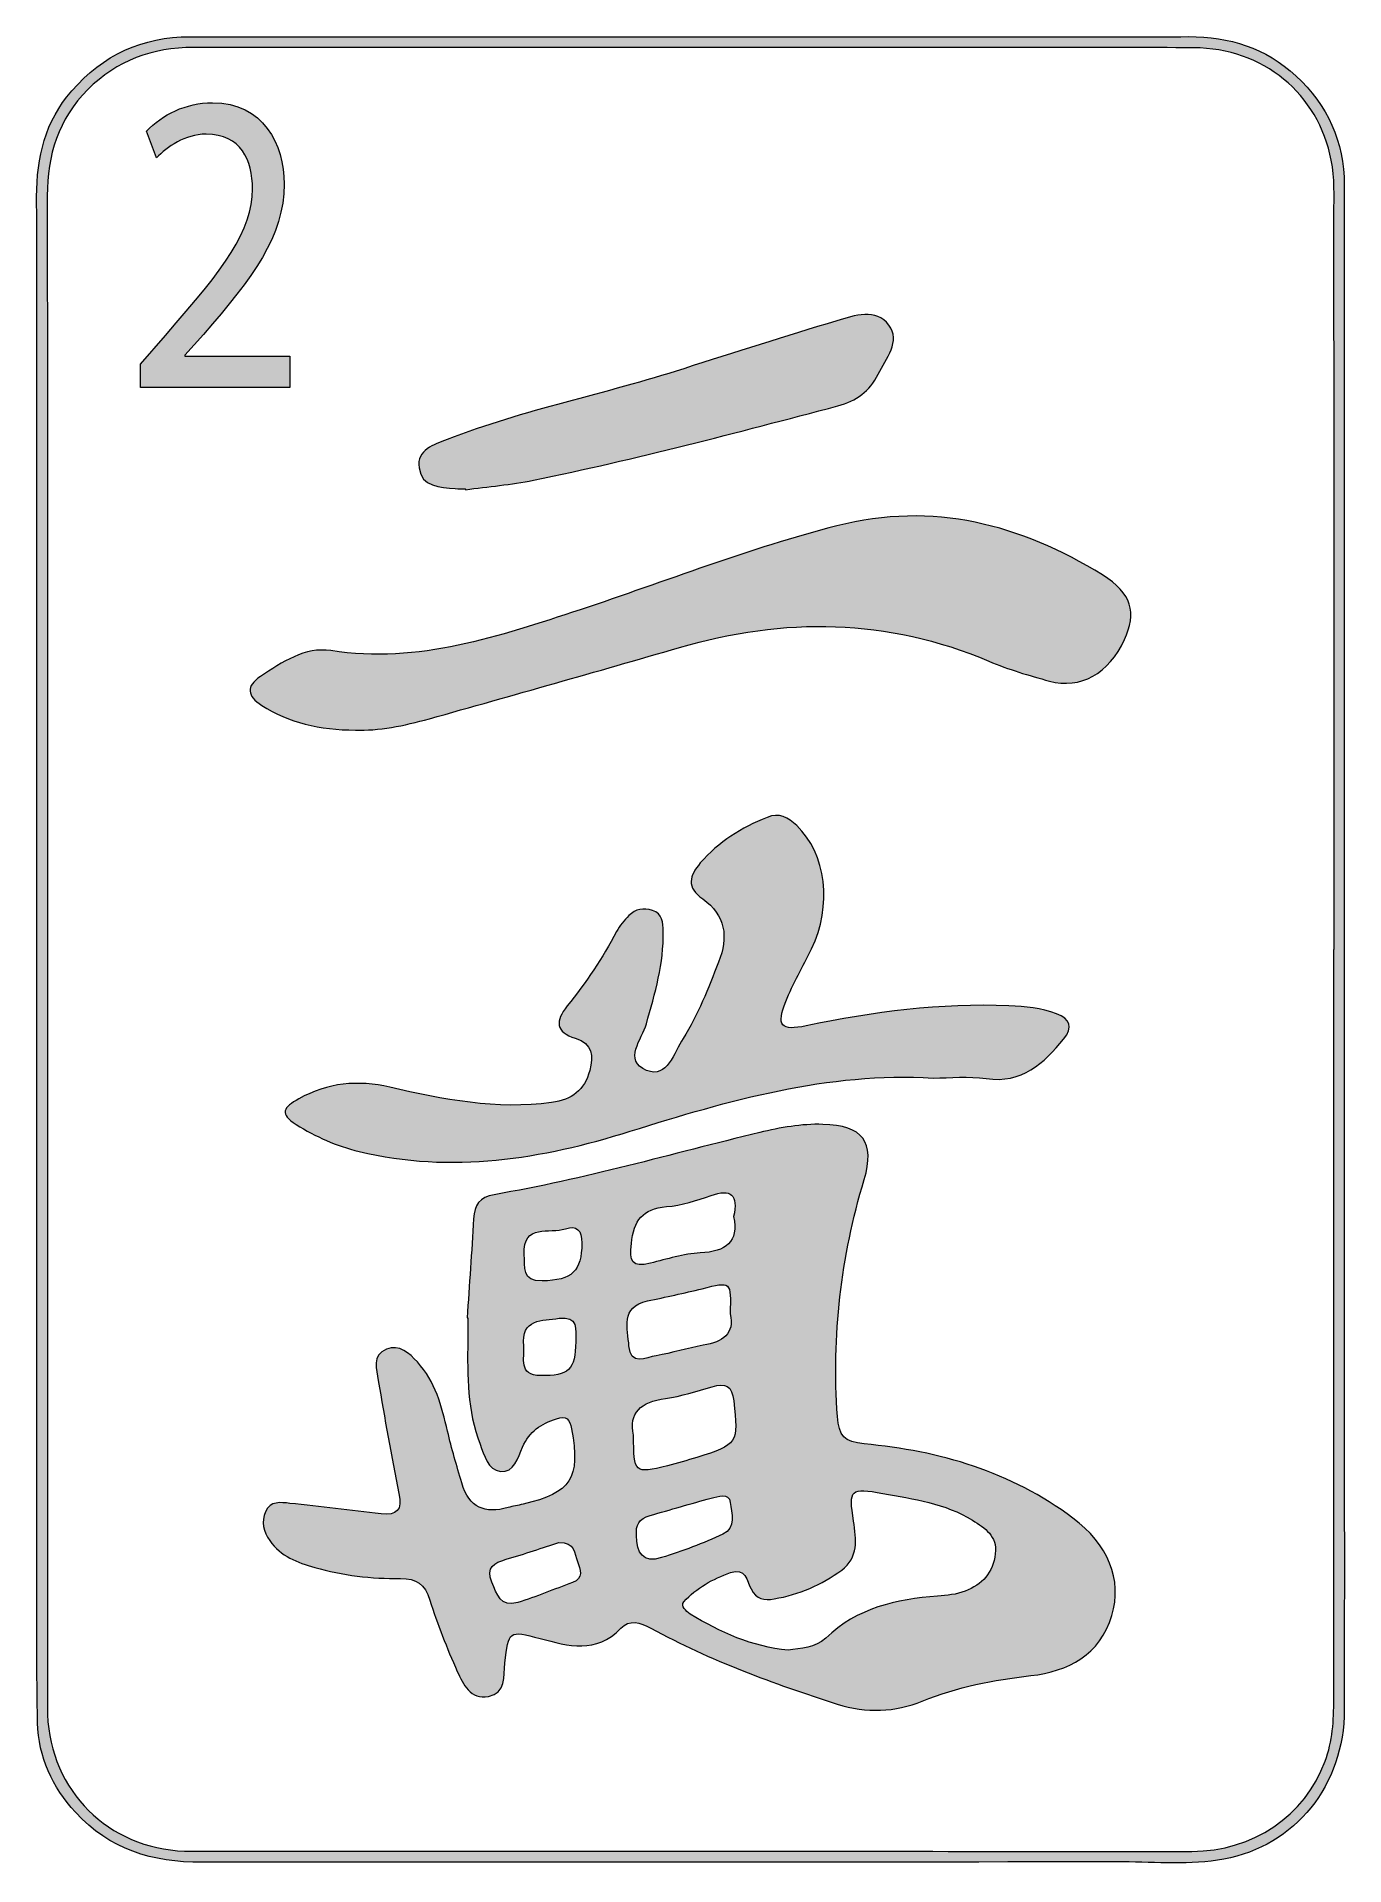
# Model space of a CAD drawing. Extents: x 1629 to 1940, y -1500 to -1065.
import ezdxf

# ---------------------------------------------------------------- set-up
doc = ezdxf.new("R2010")
doc.units = 0
doc.header["$MEASUREMENT"] = 0
doc.layers.add('Layer 1', color=7, linetype='Continuous', lineweight=0)

msp = doc.modelspace()

# ---------------------------------------------------------------- hatches: boundary and pattern name
at = {"layer": 'Layer 1', "true_color": 0x000000, "transparency": 33554687}
h = msp.add_hatch(color=18, dxfattribs=at)
h.dxf.hatch_style = 2
edge = h.paths.add_edge_path()
edge.add_spline(control_points=[(1937.6, -1281.87), (1937.6, -1281.87), (1937.55, -1281.87), (1937.55, -1281.87), (1937.55, -1341.26), (1937.54, -1400.66), (1937.55, -1460.06), (1937.55, -1465.08), (1937.26, -1470.02), (1935.49, -1474.79), (1930.69, -1487.75), (1918.26, -1496.19), (1903.83, -1496.19), (1826.57, -1496.19), (1749.3, -1496.17), (1672.04, -1496.16), (1669.49, -1496.16), (1666.93, -1496.22), (1664.38, -1496.13), (1646.2, -1495.48), (1632.52, -1481.85), (1631.8, -1463.69), (1631.76, -1462.76), (1631.77, -1461.84), (1631.77, -1460.91), (1631.77, -1341.53), (1631.8, -1222.15), (1631.74, -1102.77), (1631.74, -1093.04), (1634.36, -1084.5), (1641.36, -1077.51), (1648.32, -1070.58), (1656.72, -1067.5), (1666.5, -1067.51), (1723.46, -1067.56), (1780.42, -1067.53), (1837.38, -1067.53), (1859.66, -1067.53), (1881.94, -1067.44), (1904.21, -1067.57), (1920.76, -1067.66), (1933.85, -1078.48), (1936.96, -1094.31), (1937.8, -1098.55), (1937.58, -1102.86), (1937.59, -1107.15), (1937.6, -1165.39), (1937.6, -1223.63), (1937.6, -1281.87)], knot_values=[0, 0, 0, 0, 1, 1, 1, 2, 2, 2, 3, 3, 3, 4, 4, 4, 5, 5, 5, 6, 6, 6, 7, 7, 7, 8, 8, 8, 9, 9, 9, 10, 10, 10, 11, 11, 11, 12, 12, 12, 13, 13, 13, 14, 14, 14, 15, 15, 15, 16, 16, 16, 16], degree=3, periodic=0)
edge = h.paths.add_edge_path()
edge.add_spline(control_points=[(1940.03, -1333.71), (1940.03, -1255.87), (1940.05, -1178.02), (1940.03, -1100.17), (1940.03, -1089.86), (1936.08, -1081.25), (1928.54, -1074.25), (1921.35, -1067.58), (1912.72, -1064.91), (1903.07, -1064.93), (1883, -1064.97), (1862.93, -1064.97), (1842.86, -1064.97), (1783.8, -1064.96), (1724.75, -1064.95), (1665.69, -1064.94), (1654.35, -1064.94), (1644.97, -1069.28), (1637.55, -1077.83), (1631.27, -1085.05), (1629.19, -1093.56), (1629.21, -1102.96), (1629.29, -1162.48), (1629.25, -1221.99), (1629.25, -1281.51), (1629.25, -1331.16), (1629.23, -1380.82), (1629.25, -1430.48), (1629.25, -1442.19), (1629.19, -1453.9), (1629.43, -1465.61), (1629.6, -1473.83), (1632.95, -1480.86), (1638.46, -1486.91), (1646.54, -1495.77), (1656.74, -1498.82), (1668.48, -1498.8), (1741.45, -1498.68), (1814.43, -1498.77), (1887.4, -1498.7), (1895.39, -1498.69), (1903.46, -1499.53), (1911.38, -1498.07), (1928.42, -1494.89), (1940.03, -1480.44), (1940.04, -1462.49), (1940.07, -1419.57), (1940.03, -1376.64), (1940.03, -1333.71)], knot_values=[0, 0, 0, 0, 1, 1, 1, 2, 2, 2, 3, 3, 3, 4, 4, 4, 5, 5, 5, 6, 6, 6, 7, 7, 7, 8, 8, 8, 9, 9, 9, 10, 10, 10, 11, 11, 11, 12, 12, 12, 13, 13, 13, 14, 14, 14, 15, 15, 15, 16, 16, 16, 16], degree=3, periodic=0)
at = {"layer": 'Layer 1', "true_color": 0x831618, "transparency": 33554687}
h = msp.add_hatch(color=246, dxfattribs=at)
h.dxf.hatch_style = 2
edge = h.paths.add_edge_path()
edge.add_spline(control_points=[(1664.44, -1140.83), (1664.44, -1140.83), (1664.44, -1140.62), (1664.44, -1140.62), (1664.44, -1140.62), (1668.89, -1135.71), (1668.89, -1135.71), (1680.61, -1122.19), (1688.05, -1112.26), (1688.05, -1099.98), (1688.05, -1090.45), (1683.01, -1080.63), (1671.03, -1080.63), (1664.61, -1080.63), (1659.14, -1083.49), (1655.29, -1087.38), (1655.29, -1087.38), (1657.68, -1093.73), (1657.68, -1093.73), (1660.25, -1091.17), (1664.44, -1088.1), (1669.49, -1088.1), (1677.79, -1088.1), (1680.53, -1094.34), (1680.53, -1101.1), (1680.44, -1111.14), (1674.02, -1119.74), (1659.82, -1135.91), (1659.82, -1135.91), (1653.92, -1142.77), (1653.92, -1142.77), (1653.92, -1142.77), (1653.92, -1148.3), (1653.92, -1148.3), (1653.92, -1148.3), (1689.42, -1148.3), (1689.42, -1148.3), (1689.42, -1148.3), (1689.42, -1140.83), (1689.42, -1140.83), (1689.42, -1140.83), (1664.44, -1140.83), (1664.44, -1140.83)], knot_values=[0, 0, 0, 0, 1, 1, 1, 2, 2, 2, 3, 3, 3, 4, 4, 4, 5, 5, 5, 6, 6, 6, 7, 7, 7, 8, 8, 8, 9, 9, 9, 10, 10, 10, 11, 11, 11, 12, 12, 12, 13, 13, 13, 14, 14, 14, 14], degree=3, periodic=0)
at = {"layer": 'Layer 1', "true_color": 0x000000, "transparency": 33554687}
h = msp.add_hatch(color=18, dxfattribs=at)
h.dxf.hatch_style = 2
edge = h.paths.add_edge_path()
edge.add_spline(control_points=[(1731.11, -1172.35), (1730.3, -1172.35), (1729.49, -1172.43), (1728.69, -1172.33), (1725.1, -1171.92), (1720.72, -1172.05), (1720.1, -1167.39), (1719.52, -1163.03), (1723.66, -1161.9), (1726.76, -1160.69), (1745.04, -1153.52), (1764.39, -1149.89), (1783.01, -1143.84), (1795.1, -1139.91), (1807.24, -1136.14), (1819.4, -1132.45), (1823.63, -1131.16), (1828.75, -1129.38), (1831.8, -1133.46), (1834.7, -1137.35), (1831.09, -1141.41), (1829.24, -1145.15), (1827.23, -1149.21), (1824.13, -1151.5), (1819.66, -1152.68), (1795.65, -1159.01), (1771.64, -1165.35), (1747.31, -1170.34), (1741.99, -1171.43), (1736.54, -1171.86), (1731.14, -1172.6), (1731.13, -1172.52), (1731.12, -1172.43), (1731.11, -1172.35)], knot_values=[0, 0, 0, 0, 1, 1, 1, 2, 2, 2, 3, 3, 3, 4, 4, 4, 5, 5, 5, 6, 6, 6, 7, 7, 7, 8, 8, 8, 9, 9, 9, 10, 10, 10, 11, 11, 11, 11], degree=3, periodic=0)
h = msp.add_hatch(color=18, dxfattribs=at)
h.dxf.hatch_style = 2
edge = h.paths.add_edge_path()
edge.add_spline(control_points=[(1704.99, -1229.72), (1696.38, -1229.72), (1689.24, -1227.98), (1682.72, -1223.85), (1679.21, -1221.62), (1678.93, -1219.33), (1682.43, -1216.98), (1687.51, -1213.58), (1693.01, -1209.89), (1699.16, -1210.84), (1720.07, -1214.1), (1739.19, -1207.43), (1758.37, -1201.12), (1778.71, -1194.42), (1798.65, -1186.48), (1819.45, -1181.18), (1842.27, -1175.36), (1863.11, -1180.83), (1882.55, -1192.85), (1889.62, -1197.22), (1890.73, -1201.92), (1887.8, -1208.21), (1884.03, -1216.3), (1877.39, -1220.1), (1869.95, -1218.07), (1865.09, -1216.75), (1860.2, -1215.32), (1855.57, -1213.35), (1831.42, -1203.1), (1806.92, -1202.84), (1782.01, -1210.09), (1762.22, -1215.85), (1742.4, -1221.47), (1722.56, -1227.03), (1716.53, -1228.72), (1710.37, -1229.94), (1704.99, -1229.72)], knot_values=[0, 0, 0, 0, 1, 1, 1, 2, 2, 2, 3, 3, 3, 4, 4, 4, 5, 5, 5, 6, 6, 6, 7, 7, 7, 8, 8, 8, 9, 9, 9, 10, 10, 10, 11, 11, 11, 12, 12, 12, 12], degree=3, periodic=0)
at = {"layer": 'Layer 1', "true_color": 0x831618, "transparency": 33554687}
h = msp.add_hatch(color=246, dxfattribs=at)
h.dxf.hatch_style = 2
edge = h.paths.add_edge_path()
edge.add_spline(control_points=[(1842.31, -1312.42), (1817.24, -1310.93), (1793.74, -1317.71), (1770.33, -1325.06), (1749.22, -1331.68), (1727.89, -1335.15), (1705.84, -1329.86), (1700.41, -1328.56), (1695.57, -1326.34), (1690.9, -1323.47), (1686.82, -1320.96), (1687.85, -1319.38), (1691.52, -1317.35), (1698.46, -1313.5), (1705.55, -1312.84), (1713.2, -1314.6), (1725.83, -1317.49), (1738.51, -1320.04), (1751.63, -1318.23), (1756.43, -1317.56), (1759.45, -1315.32), (1760.67, -1310.64), (1761.58, -1307.16), (1761.44, -1304.26), (1757.25, -1302.95), (1752.59, -1301.49), (1752.41, -1298.89), (1755.34, -1295.27), (1759.79, -1289.76), (1763.74, -1283.9), (1767.04, -1277.6), (1767.77, -1276.21), (1768.87, -1274.96), (1769.99, -1273.82), (1771.54, -1272.26), (1773.5, -1271.86), (1775.59, -1272.58), (1777.99, -1273.41), (1778.11, -1275.48), (1778.15, -1277.55), (1778.3, -1285.15), (1776.21, -1292.3), (1774.14, -1299.52), (1773.11, -1303.11), (1768.57, -1308.29), (1774.21, -1310.59), (1779.18, -1312.63), (1780.72, -1306.32), (1782.86, -1303.01), (1786.49, -1297.4), (1788.81, -1291.09), (1791.29, -1284.89), (1793.69, -1278.93), (1792.99, -1273.7), (1787.53, -1269.84), (1783.61, -1267.07), (1784.32, -1264.38), (1786.97, -1261.29), (1791.29, -1256.25), (1796.76, -1252.94), (1802.82, -1250.46), (1805.73, -1249.27), (1807.84, -1250.48), (1809.88, -1252.42), (1816.86, -1259.03), (1818.39, -1271.57), (1813.4, -1281.74), (1811.36, -1285.9), (1808.99, -1289.93), (1807.28, -1294.23), (1804.98, -1299.98), (1806.13, -1301.28), (1812.16, -1300.01), (1828.05, -1296.64), (1844.04, -1294.63), (1860.32, -1295.23), (1864.2, -1295.37), (1867.99, -1295.81), (1871.63, -1297.13), (1874.88, -1298.31), (1875.63, -1300.4), (1873.33, -1303.16), (1868.55, -1308.9), (1863.47, -1313.8), (1854.92, -1312.53), (1850.76, -1311.91), (1846.44, -1312.42), (1842.31, -1312.42)], knot_values=[0, 0, 0, 0, 1, 1, 1, 2, 2, 2, 3, 3, 3, 4, 4, 4, 5, 5, 5, 6, 6, 6, 7, 7, 7, 8, 8, 8, 9, 9, 9, 10, 10, 10, 11, 11, 11, 12, 12, 12, 13, 13, 13, 14, 14, 14, 15, 15, 15, 16, 16, 16, 17, 17, 17, 18, 18, 18, 19, 19, 19, 20, 20, 20, 21, 21, 21, 22, 22, 22, 23, 23, 23, 24, 24, 24, 25, 25, 25, 26, 26, 26, 27, 27, 27, 28, 28, 28, 29, 29, 29, 29], degree=3, periodic=0)
h = msp.add_hatch(color=246, dxfattribs=at)
h.dxf.hatch_style = 2
edge = h.paths.add_edge_path()
edge.add_spline(control_points=[(1757.37, -1375.06), (1757.41, -1372.22), (1757.94, -1368.86), (1753.39, -1369.51), (1749.41, -1370.07), (1744.23, -1369.55), (1745, -1376.13), (1745.33, -1378.94), (1743.54, -1383.06), (1749.03, -1383.13), (1755.67, -1383.21), (1757.25, -1381.79), (1757.37, -1375.06)], knot_values=[0, 0, 0, 0, 1, 1, 1, 2, 2, 2, 3, 3, 3, 4, 4, 4, 4], degree=3, periodic=0)
edge = h.paths.add_edge_path()
edge.add_spline(control_points=[(1745.07, -1354.36), (1745.37, -1357.32), (1744.44, -1360.74), (1749.36, -1360.63), (1756.53, -1360.45), (1758.78, -1358.35), (1758.8, -1351.62), (1758.81, -1348.63), (1757.63, -1347.32), (1754.89, -1348.25), (1751.18, -1349.51), (1744.8, -1346.84), (1745.07, -1354.36)], knot_values=[0, 0, 0, 0, 1, 1, 1, 2, 2, 2, 3, 3, 3, 4, 4, 4, 4], degree=3, periodic=0)
edge = h.paths.add_edge_path()
edge.add_spline(control_points=[(1753.32, -1422.8), (1749.59, -1424), (1745.24, -1425.51), (1740.82, -1426.79), (1737.93, -1427.62), (1735.98, -1428.69), (1737.43, -1432.21), (1738.6, -1435.06), (1739.48, -1438.33), (1743.58, -1437.05), (1747.97, -1435.68), (1752.24, -1433.91), (1756.55, -1432.31), (1759.4, -1431.25), (1758.42, -1429.2), (1757.74, -1427.34), (1757.05, -1425.43), (1757.3, -1422.66), (1753.32, -1422.8)], knot_values=[0, 0, 0, 0, 1, 1, 1, 2, 2, 2, 3, 3, 3, 4, 4, 4, 5, 5, 5, 6, 6, 6, 6], degree=3, periodic=0)
edge = h.paths.add_edge_path()
edge.add_spline(control_points=[(1771.79, -1421.11), (1771.82, -1425.28), (1773.42, -1427.75), (1777.72, -1426.38), (1782.69, -1424.8), (1787.65, -1423.05), (1792.35, -1420.82), (1795.44, -1419.35), (1794.47, -1415.76), (1794.1, -1413.27), (1793.74, -1410.79), (1791.13, -1411.87), (1789.54, -1412.27), (1784.68, -1413.52), (1779.88, -1415.07), (1775.02, -1416.35), (1772.32, -1417.06), (1771.58, -1418.82), (1771.79, -1421.11)], knot_values=[0, 0, 0, 0, 1, 1, 1, 2, 2, 2, 3, 3, 3, 4, 4, 4, 5, 5, 5, 6, 6, 6, 6], degree=3, periodic=0)
edge = h.paths.add_edge_path()
edge.add_spline(control_points=[(1794.89, -1345.35), (1796, -1340.1), (1794.3, -1338.65), (1789.51, -1340.33), (1786.1, -1341.53), (1782.53, -1342.69), (1778.96, -1342.98), (1773.24, -1343.45), (1771.14, -1346.25), (1770.57, -1351.76), (1770.13, -1355.95), (1770.67, -1357.53), (1775.1, -1356.41), (1779.02, -1355.42), (1782.97, -1354.19), (1786.96, -1353.98), (1793.04, -1353.67), (1796.13, -1351.38), (1794.89, -1345.35)], knot_values=[0, 0, 0, 0, 1, 1, 1, 2, 2, 2, 3, 3, 3, 4, 4, 4, 5, 5, 5, 6, 6, 6, 6], degree=3, periodic=0)
edge = h.paths.add_edge_path()
edge.add_spline(control_points=[(1794.03, -1368.47), (1794.3, -1360.68), (1794.31, -1360.73), (1787.38, -1362.47), (1783.09, -1363.55), (1778.76, -1364.46), (1774.43, -1365.39), (1767.81, -1366.81), (1769.75, -1372.03), (1770, -1376.09), (1770.3, -1380.89), (1774.02, -1378.8), (1776.47, -1378.4), (1780.23, -1377.78), (1783.89, -1376.57), (1787.65, -1375.92), (1792.33, -1375.12), (1795.22, -1373.16), (1794.03, -1368.47)], knot_values=[0, 0, 0, 0, 1, 1, 1, 2, 2, 2, 3, 3, 3, 4, 4, 4, 5, 5, 5, 6, 6, 6, 6], degree=3, periodic=0)
edge = h.paths.add_edge_path()
edge.add_spline(control_points=[(1771.11, -1397.29), (1771.08, -1406.29), (1771.35, -1406.52), (1779.16, -1404.57), (1781.5, -1403.99), (1783.8, -1403.28), (1786.1, -1402.57), (1795.95, -1399.51), (1796.04, -1399.16), (1794.91, -1389.16), (1794.5, -1385.49), (1792.96, -1384.82), (1789.76, -1385.76), (1786.11, -1386.84), (1782.44, -1388.05), (1778.69, -1388.56), (1772.81, -1389.35), (1769.89, -1392.02), (1771.11, -1397.29)], knot_values=[0, 0, 0, 0, 1, 1, 1, 2, 2, 2, 3, 3, 3, 4, 4, 4, 5, 5, 5, 6, 6, 6, 6], degree=3, periodic=0)
edge = h.paths.add_edge_path()
edge.add_spline(control_points=[(1807.84, -1448.38), (1810.85, -1447.88), (1814.32, -1447.84), (1816.77, -1445.51), (1824.26, -1438.37), (1833.51, -1436.26), (1843.36, -1435.56), (1845.57, -1435.4), (1847.85, -1435.13), (1849.9, -1434.36), (1853.94, -1432.84), (1856.58, -1429.96), (1857.09, -1425.45), (1857.57, -1421.22), (1854.64, -1419.38), (1851.67, -1417.52), (1845.14, -1413.45), (1837.67, -1412.5), (1830.34, -1411.13), (1822.7, -1409.7), (1822.18, -1410.11), (1823.39, -1417.71), (1824.09, -1422.08), (1824.58, -1426.41), (1820.57, -1429.34), (1815.8, -1432.82), (1810.45, -1435.19), (1804.55, -1436.18), (1802.16, -1436.59), (1800.26, -1436.41), (1799.02, -1433.84), (1798.07, -1431.88), (1797.77, -1428.63), (1794.15, -1429.95), (1789.96, -1431.47), (1786.02, -1433.54), (1783.06, -1436.9), (1782.23, -1437.84), (1783.53, -1439.13), (1784.59, -1439.79), (1791.71, -1444.16), (1799.2, -1447.55), (1807.84, -1448.38)], knot_values=[0, 0, 0, 0, 1, 1, 1, 2, 2, 2, 3, 3, 3, 4, 4, 4, 5, 5, 5, 6, 6, 6, 7, 7, 7, 8, 8, 8, 9, 9, 9, 10, 10, 10, 11, 11, 11, 12, 12, 12, 13, 13, 13, 14, 14, 14, 14], degree=3, periodic=0)
edge = h.paths.add_edge_path()
edge.add_spline(control_points=[(1731.55, -1369.43), (1732.06, -1361.56), (1732.62, -1353.7), (1733.06, -1345.84), (1733.24, -1342.58), (1734.48, -1340.73), (1737.97, -1340.13), (1759.3, -1336.47), (1780.09, -1330.45), (1801.09, -1325.36), (1806, -1324.17), (1811, -1323.28), (1816.09, -1323.42), (1825.55, -1323.68), (1828.63, -1327.53), (1825.91, -1336.56), (1820.37, -1354.97), (1818.2, -1373.68), (1819.55, -1392.87), (1819.86, -1397.37), (1821.21, -1398.93), (1825.9, -1399.36), (1843.87, -1401), (1860.8, -1405.99), (1875.52, -1416.98), (1883.81, -1423.16), (1887.38, -1431.63), (1884.8, -1440.15), (1881.96, -1449.5), (1874.42, -1453.41), (1865.55, -1454.43), (1856.65, -1455.45), (1848.07, -1457.07), (1839.73, -1460.49), (1833.26, -1463.14), (1826.43, -1463.39), (1819.53, -1461.2), (1804.29, -1456.36), (1789.33, -1450.81), (1775.23, -1443.19), (1772.64, -1441.79), (1770.12, -1440.99), (1768.04, -1443.19), (1762.21, -1449.32), (1755.63, -1447.4), (1748.88, -1445.61), (1741.39, -1443.62), (1741.42, -1443.72), (1740.53, -1451.47), (1740.17, -1454.55), (1740.82, -1458.6), (1736.6, -1459.38), (1732.34, -1460.17), (1730.57, -1456.45), (1729.2, -1453.42), (1726.71, -1447.9), (1724.49, -1442.23), (1722.68, -1436.46), (1721.5, -1432.72), (1719.46, -1431.3), (1715.69, -1431.35), (1708.8, -1431.43), (1701.98, -1430.59), (1695.32, -1428.74), (1691.19, -1427.6), (1687.27, -1426.02), (1684.61, -1422.35), (1683.07, -1420.22), (1682.6, -1417.87), (1683.61, -1415.49), (1684.72, -1412.85), (1687.25, -1413.26), (1689.41, -1413.49), (1696.64, -1414.24), (1703.85, -1415.12), (1711.07, -1415.98), (1714.87, -1416.44), (1716.14, -1415.05), (1715.34, -1411.16), (1713.52, -1402.25), (1711.93, -1393.29), (1710.42, -1384.33), (1709.96, -1381.65), (1708.86, -1378.31), (1712.34, -1376.86), (1715.42, -1375.57), (1717.82, -1377.85), (1719.72, -1379.89), (1724, -1384.49), (1725.49, -1390.45), (1726.89, -1396.36), (1727.86, -1400.49), (1729.05, -1404.54), (1730.26, -1408.61), (1732.06, -1414.63), (1735.74, -1415.99), (1741.27, -1414.49), (1742.44, -1414.17), (1743.64, -1413.97), (1744.82, -1413.69), (1756.39, -1410.95), (1758.5, -1407.61), (1756.37, -1395.81), (1755.95, -1393.46), (1755.12, -1392.63), (1752.75, -1393.39), (1749.13, -1394.55), (1746.33, -1396.41), (1744.72, -1400.13), (1743.67, -1402.56), (1742.7, -1406.27), (1739.46, -1405.9), (1736.52, -1405.56), (1735.6, -1402.03), (1734.6, -1399.41), (1731.58, -1391.5), (1731.54, -1383.21), (1731.71, -1374.9), (1731.75, -1373.08), (1731.72, -1371.26), (1731.72, -1369.44), (1731.66, -1369.44), (1731.61, -1369.43), (1731.55, -1369.43)], knot_values=[0, 0, 0, 0, 1, 1, 1, 2, 2, 2, 3, 3, 3, 4, 4, 4, 5, 5, 5, 6, 6, 6, 7, 7, 7, 8, 8, 8, 9, 9, 9, 10, 10, 10, 11, 11, 11, 12, 12, 12, 13, 13, 13, 14, 14, 14, 15, 15, 15, 16, 16, 16, 17, 17, 17, 18, 18, 18, 19, 19, 19, 20, 20, 20, 21, 21, 21, 22, 22, 22, 23, 23, 23, 24, 24, 24, 25, 25, 25, 26, 26, 26, 27, 27, 27, 28, 28, 28, 29, 29, 29, 30, 30, 30, 31, 31, 31, 32, 32, 32, 33, 33, 33, 34, 34, 34, 35, 35, 35, 36, 36, 36, 37, 37, 37, 38, 38, 38, 39, 39, 39, 40, 40, 40, 41, 41, 41, 41], degree=3, periodic=0)

# ---------------------------------------------------------------- linework, layer by layer
at = {"layer": 'Layer 1'}
for points, knots in [([(1940.03, -1333.71), (1940.03, -1255.87), (1940.05, -1178.02), (1940.03, -1100.17), (1940.03, -1089.86), (1936.08, -1081.25), (1928.54, -1074.25), (1921.35, -1067.58), (1912.72, -1064.91), (1903.07, -1064.93), (1883, -1064.97), (1862.93, -1064.97), (1842.86, -1064.97), (1783.8, -1064.96), (1724.75, -1064.95), (1665.69, -1064.94), (1654.35, -1064.94), (1644.97, -1069.28), (1637.55, -1077.83), (1631.27, -1085.05), (1629.19, -1093.56), (1629.21, -1102.96), (1629.29, -1162.48), (1629.25, -1221.99), (1629.25, -1281.51), (1629.25, -1331.16), (1629.23, -1380.82), (1629.25, -1430.48), (1629.25, -1442.19), (1629.19, -1453.9), (1629.43, -1465.61), (1629.6, -1473.83), (1632.95, -1480.86), (1638.46, -1486.91), (1646.54, -1495.77), (1656.74, -1498.82), (1668.48, -1498.8), (1741.45, -1498.68), (1814.43, -1498.77), (1887.4, -1498.7), (1895.39, -1498.69), (1903.46, -1499.53), (1911.38, -1498.07), (1928.42, -1494.89), (1940.03, -1480.44), (1940.04, -1462.49), (1940.07, -1419.57), (1940.03, -1376.64), (1940.03, -1333.71)], [0, 0, 0, 0, 1, 1, 1, 2, 2, 2, 3, 3, 3, 4, 4, 4, 5, 5, 5, 6, 6, 6, 7, 7, 7, 8, 8, 8, 9, 9, 9, 10, 10, 10, 11, 11, 11, 12, 12, 12, 13, 13, 13, 14, 14, 14, 15, 15, 15, 16, 16, 16, 16]), ([(1937.6, -1281.87), (1937.6, -1281.87), (1937.55, -1281.87), (1937.55, -1281.87), (1937.55, -1341.26), (1937.54, -1400.66), (1937.55, -1460.06), (1937.55, -1465.08), (1937.26, -1470.02), (1935.49, -1474.79), (1930.69, -1487.75), (1918.26, -1496.19), (1903.83, -1496.19), (1826.57, -1496.19), (1749.3, -1496.17), (1672.04, -1496.16), (1669.49, -1496.16), (1666.93, -1496.22), (1664.38, -1496.13), (1646.2, -1495.48), (1632.52, -1481.85), (1631.8, -1463.69), (1631.76, -1462.76), (1631.77, -1461.84), (1631.77, -1460.91), (1631.77, -1341.53), (1631.8, -1222.15), (1631.74, -1102.77), (1631.74, -1093.04), (1634.36, -1084.5), (1641.36, -1077.51), (1648.32, -1070.58), (1656.72, -1067.5), (1666.5, -1067.51), (1723.46, -1067.56), (1780.42, -1067.53), (1837.38, -1067.53), (1859.66, -1067.53), (1881.94, -1067.44), (1904.21, -1067.57), (1920.76, -1067.66), (1933.85, -1078.48), (1936.96, -1094.31), (1937.8, -1098.55), (1937.58, -1102.86), (1937.59, -1107.15), (1937.6, -1165.39), (1937.6, -1223.63), (1937.6, -1281.87)], [0, 0, 0, 0, 1, 1, 1, 2, 2, 2, 3, 3, 3, 4, 4, 4, 5, 5, 5, 6, 6, 6, 7, 7, 7, 8, 8, 8, 9, 9, 9, 10, 10, 10, 11, 11, 11, 12, 12, 12, 13, 13, 13, 14, 14, 14, 15, 15, 15, 16, 16, 16, 16]), ([(1937.6, -1281.87), (1937.6, -1281.87), (1937.55, -1281.87), (1937.55, -1281.87), (1937.55, -1341.26), (1937.54, -1400.66), (1937.55, -1460.06), (1937.55, -1465.08), (1937.26, -1470.02), (1935.49, -1474.79), (1930.69, -1487.75), (1918.26, -1496.19), (1903.83, -1496.19), (1826.57, -1496.19), (1749.3, -1496.17), (1672.04, -1496.16), (1669.49, -1496.16), (1666.93, -1496.22), (1664.38, -1496.13), (1646.2, -1495.48), (1632.52, -1481.85), (1631.8, -1463.69), (1631.76, -1462.76), (1631.77, -1461.84), (1631.77, -1460.91), (1631.77, -1341.53), (1631.8, -1222.15), (1631.74, -1102.77), (1631.74, -1093.04), (1634.36, -1084.5), (1641.36, -1077.51), (1648.32, -1070.58), (1656.72, -1067.5), (1666.5, -1067.51), (1723.46, -1067.56), (1780.42, -1067.53), (1837.38, -1067.53), (1859.66, -1067.53), (1881.94, -1067.44), (1904.21, -1067.57), (1920.76, -1067.66), (1933.85, -1078.48), (1936.96, -1094.31), (1937.8, -1098.55), (1937.58, -1102.86), (1937.59, -1107.15), (1937.6, -1165.39), (1937.6, -1223.63), (1937.6, -1281.87)], [0, 0, 0, 0, 1, 1, 1, 2, 2, 2, 3, 3, 3, 4, 4, 4, 5, 5, 5, 6, 6, 6, 7, 7, 7, 8, 8, 8, 9, 9, 9, 10, 10, 10, 11, 11, 11, 12, 12, 12, 13, 13, 13, 14, 14, 14, 15, 15, 15, 16, 16, 16, 16]), ([(1664.44, -1140.83), (1664.44, -1140.83), (1664.44, -1140.62), (1664.44, -1140.62), (1664.44, -1140.62), (1668.89, -1135.71), (1668.89, -1135.71), (1680.61, -1122.19), (1688.05, -1112.26), (1688.05, -1099.98), (1688.05, -1090.45), (1683.01, -1080.63), (1671.03, -1080.63), (1664.61, -1080.63), (1659.14, -1083.49), (1655.29, -1087.38), (1655.29, -1087.38), (1657.68, -1093.73), (1657.68, -1093.73), (1660.25, -1091.17), (1664.44, -1088.1), (1669.49, -1088.1), (1677.79, -1088.1), (1680.53, -1094.34), (1680.53, -1101.1), (1680.44, -1111.14), (1674.02, -1119.74), (1659.82, -1135.91), (1659.82, -1135.91), (1653.92, -1142.77), (1653.92, -1142.77), (1653.92, -1142.77), (1653.92, -1148.3), (1653.92, -1148.3), (1653.92, -1148.3), (1689.42, -1148.3), (1689.42, -1148.3), (1689.42, -1148.3), (1689.42, -1140.83), (1689.42, -1140.83), (1689.42, -1140.83), (1664.44, -1140.83), (1664.44, -1140.83)], [0, 0, 0, 0, 1, 1, 1, 2, 2, 2, 3, 3, 3, 4, 4, 4, 5, 5, 5, 6, 6, 6, 7, 7, 7, 8, 8, 8, 9, 9, 9, 10, 10, 10, 11, 11, 11, 12, 12, 12, 13, 13, 13, 14, 14, 14, 14]), ([(1731.11, -1172.35), (1730.3, -1172.35), (1729.49, -1172.43), (1728.69, -1172.33), (1725.1, -1171.92), (1720.72, -1172.05), (1720.1, -1167.39), (1719.52, -1163.03), (1723.66, -1161.9), (1726.76, -1160.69), (1745.04, -1153.52), (1764.39, -1149.89), (1783.01, -1143.84), (1795.1, -1139.91), (1807.24, -1136.14), (1819.4, -1132.45), (1823.63, -1131.16), (1828.75, -1129.38), (1831.8, -1133.46), (1834.7, -1137.35), (1831.09, -1141.41), (1829.24, -1145.15), (1827.23, -1149.21), (1824.13, -1151.5), (1819.66, -1152.68), (1795.65, -1159.01), (1771.64, -1165.35), (1747.31, -1170.34), (1741.99, -1171.43), (1736.54, -1171.86), (1731.14, -1172.6), (1731.13, -1172.52), (1731.12, -1172.43), (1731.11, -1172.35)], [0, 0, 0, 0, 1, 1, 1, 2, 2, 2, 3, 3, 3, 4, 4, 4, 5, 5, 5, 6, 6, 6, 7, 7, 7, 8, 8, 8, 9, 9, 9, 10, 10, 10, 11, 11, 11, 11]), ([(1704.99, -1229.72), (1696.38, -1229.72), (1689.24, -1227.98), (1682.72, -1223.85), (1679.21, -1221.62), (1678.93, -1219.33), (1682.43, -1216.98), (1687.51, -1213.58), (1693.01, -1209.89), (1699.16, -1210.84), (1720.07, -1214.1), (1739.19, -1207.43), (1758.37, -1201.12), (1778.71, -1194.42), (1798.65, -1186.48), (1819.45, -1181.18), (1842.27, -1175.36), (1863.11, -1180.83), (1882.55, -1192.85), (1889.62, -1197.22), (1890.73, -1201.92), (1887.8, -1208.21), (1884.03, -1216.3), (1877.39, -1220.1), (1869.95, -1218.07), (1865.09, -1216.75), (1860.2, -1215.32), (1855.57, -1213.35), (1831.42, -1203.1), (1806.92, -1202.84), (1782.01, -1210.09), (1762.22, -1215.85), (1742.4, -1221.47), (1722.56, -1227.03), (1716.53, -1228.72), (1710.37, -1229.94), (1704.99, -1229.72)], [0, 0, 0, 0, 1, 1, 1, 2, 2, 2, 3, 3, 3, 4, 4, 4, 5, 5, 5, 6, 6, 6, 7, 7, 7, 8, 8, 8, 9, 9, 9, 10, 10, 10, 11, 11, 11, 12, 12, 12, 12]), ([(1842.31, -1312.42), (1817.24, -1310.93), (1793.74, -1317.71), (1770.33, -1325.06), (1749.22, -1331.68), (1727.89, -1335.15), (1705.84, -1329.86), (1700.41, -1328.56), (1695.57, -1326.34), (1690.9, -1323.47), (1686.82, -1320.96), (1687.85, -1319.38), (1691.52, -1317.35), (1698.46, -1313.5), (1705.55, -1312.84), (1713.2, -1314.6), (1725.83, -1317.49), (1738.51, -1320.04), (1751.63, -1318.23), (1756.43, -1317.56), (1759.45, -1315.32), (1760.67, -1310.64), (1761.58, -1307.16), (1761.44, -1304.26), (1757.25, -1302.95), (1752.59, -1301.49), (1752.41, -1298.89), (1755.34, -1295.27), (1759.79, -1289.76), (1763.74, -1283.9), (1767.04, -1277.6), (1767.77, -1276.21), (1768.87, -1274.96), (1769.99, -1273.82), (1771.54, -1272.26), (1773.5, -1271.86), (1775.59, -1272.58), (1777.99, -1273.41), (1778.11, -1275.48), (1778.15, -1277.55), (1778.3, -1285.15), (1776.21, -1292.3), (1774.14, -1299.52), (1773.11, -1303.11), (1768.57, -1308.29), (1774.21, -1310.59), (1779.18, -1312.63), (1780.72, -1306.32), (1782.86, -1303.01), (1786.49, -1297.4), (1788.81, -1291.09), (1791.29, -1284.89), (1793.69, -1278.93), (1792.99, -1273.7), (1787.53, -1269.84), (1783.61, -1267.07), (1784.32, -1264.38), (1786.97, -1261.29), (1791.29, -1256.25), (1796.76, -1252.94), (1802.82, -1250.46), (1805.73, -1249.27), (1807.84, -1250.48), (1809.88, -1252.42), (1816.86, -1259.03), (1818.39, -1271.57), (1813.4, -1281.74), (1811.36, -1285.9), (1808.99, -1289.93), (1807.28, -1294.23), (1804.98, -1299.98), (1806.13, -1301.28), (1812.16, -1300.01), (1828.05, -1296.64), (1844.04, -1294.63), (1860.32, -1295.23), (1864.2, -1295.37), (1867.99, -1295.81), (1871.63, -1297.13), (1874.88, -1298.31), (1875.63, -1300.4), (1873.33, -1303.16), (1868.55, -1308.9), (1863.47, -1313.8), (1854.92, -1312.53), (1850.76, -1311.91), (1846.44, -1312.42), (1842.31, -1312.42)], [0, 0, 0, 0, 1, 1, 1, 2, 2, 2, 3, 3, 3, 4, 4, 4, 5, 5, 5, 6, 6, 6, 7, 7, 7, 8, 8, 8, 9, 9, 9, 10, 10, 10, 11, 11, 11, 12, 12, 12, 13, 13, 13, 14, 14, 14, 15, 15, 15, 16, 16, 16, 17, 17, 17, 18, 18, 18, 19, 19, 19, 20, 20, 20, 21, 21, 21, 22, 22, 22, 23, 23, 23, 24, 24, 24, 25, 25, 25, 26, 26, 26, 27, 27, 27, 28, 28, 28, 29, 29, 29, 29]), ([(1731.55, -1369.43), (1732.06, -1361.56), (1732.62, -1353.7), (1733.06, -1345.84), (1733.24, -1342.58), (1734.48, -1340.73), (1737.97, -1340.13), (1759.3, -1336.47), (1780.09, -1330.45), (1801.09, -1325.36), (1806, -1324.17), (1811, -1323.28), (1816.09, -1323.42), (1825.55, -1323.68), (1828.63, -1327.53), (1825.91, -1336.56), (1820.37, -1354.97), (1818.2, -1373.68), (1819.55, -1392.87), (1819.86, -1397.37), (1821.21, -1398.93), (1825.9, -1399.36), (1843.87, -1401), (1860.8, -1405.99), (1875.52, -1416.98), (1883.81, -1423.16), (1887.38, -1431.63), (1884.8, -1440.15), (1881.96, -1449.5), (1874.42, -1453.41), (1865.55, -1454.43), (1856.65, -1455.45), (1848.07, -1457.07), (1839.73, -1460.49), (1833.26, -1463.14), (1826.43, -1463.39), (1819.53, -1461.2), (1804.29, -1456.36), (1789.33, -1450.81), (1775.23, -1443.19), (1772.64, -1441.79), (1770.12, -1440.99), (1768.04, -1443.19), (1762.21, -1449.32), (1755.63, -1447.4), (1748.88, -1445.61), (1741.39, -1443.62), (1741.42, -1443.72), (1740.53, -1451.47), (1740.17, -1454.55), (1740.82, -1458.6), (1736.6, -1459.38), (1732.34, -1460.17), (1730.57, -1456.45), (1729.2, -1453.42), (1726.71, -1447.9), (1724.49, -1442.23), (1722.68, -1436.46), (1721.5, -1432.72), (1719.46, -1431.3), (1715.69, -1431.35), (1708.8, -1431.43), (1701.98, -1430.59), (1695.32, -1428.74), (1691.19, -1427.6), (1687.27, -1426.02), (1684.61, -1422.35), (1683.07, -1420.22), (1682.6, -1417.87), (1683.61, -1415.49), (1684.72, -1412.85), (1687.25, -1413.26), (1689.41, -1413.49), (1696.64, -1414.24), (1703.85, -1415.12), (1711.07, -1415.98), (1714.87, -1416.44), (1716.14, -1415.05), (1715.34, -1411.16), (1713.52, -1402.25), (1711.93, -1393.29), (1710.42, -1384.33), (1709.96, -1381.65), (1708.86, -1378.31), (1712.34, -1376.86), (1715.42, -1375.57), (1717.82, -1377.85), (1719.72, -1379.89), (1724, -1384.49), (1725.49, -1390.45), (1726.89, -1396.36), (1727.86, -1400.49), (1729.05, -1404.54), (1730.26, -1408.61), (1732.06, -1414.63), (1735.74, -1415.99), (1741.27, -1414.49), (1742.44, -1414.17), (1743.64, -1413.97), (1744.82, -1413.69), (1756.39, -1410.95), (1758.5, -1407.61), (1756.37, -1395.81), (1755.95, -1393.46), (1755.12, -1392.63), (1752.75, -1393.39), (1749.13, -1394.55), (1746.33, -1396.41), (1744.72, -1400.13), (1743.67, -1402.56), (1742.7, -1406.27), (1739.46, -1405.9), (1736.52, -1405.56), (1735.6, -1402.03), (1734.6, -1399.41), (1731.58, -1391.5), (1731.54, -1383.21), (1731.71, -1374.9), (1731.75, -1373.08), (1731.72, -1371.26), (1731.72, -1369.44), (1731.66, -1369.44), (1731.61, -1369.43), (1731.55, -1369.43)], [0, 0, 0, 0, 1, 1, 1, 2, 2, 2, 3, 3, 3, 4, 4, 4, 5, 5, 5, 6, 6, 6, 7, 7, 7, 8, 8, 8, 9, 9, 9, 10, 10, 10, 11, 11, 11, 12, 12, 12, 13, 13, 13, 14, 14, 14, 15, 15, 15, 16, 16, 16, 17, 17, 17, 18, 18, 18, 19, 19, 19, 20, 20, 20, 21, 21, 21, 22, 22, 22, 23, 23, 23, 24, 24, 24, 25, 25, 25, 26, 26, 26, 27, 27, 27, 28, 28, 28, 29, 29, 29, 30, 30, 30, 31, 31, 31, 32, 32, 32, 33, 33, 33, 34, 34, 34, 35, 35, 35, 36, 36, 36, 37, 37, 37, 38, 38, 38, 39, 39, 39, 40, 40, 40, 41, 41, 41, 41]), ([(1794.89, -1345.35), (1796, -1340.1), (1794.3, -1338.65), (1789.51, -1340.33), (1786.1, -1341.53), (1782.53, -1342.69), (1778.96, -1342.98), (1773.24, -1343.45), (1771.14, -1346.25), (1770.57, -1351.76), (1770.13, -1355.95), (1770.67, -1357.53), (1775.1, -1356.41), (1779.02, -1355.42), (1782.97, -1354.19), (1786.96, -1353.98), (1793.04, -1353.67), (1796.13, -1351.38), (1794.89, -1345.35)], [0, 0, 0, 0, 1, 1, 1, 2, 2, 2, 3, 3, 3, 4, 4, 4, 5, 5, 5, 6, 6, 6, 6]), ([(1745.07, -1354.36), (1745.37, -1357.32), (1744.44, -1360.74), (1749.36, -1360.63), (1756.53, -1360.45), (1758.78, -1358.35), (1758.8, -1351.62), (1758.81, -1348.63), (1757.63, -1347.32), (1754.89, -1348.25), (1751.18, -1349.51), (1744.8, -1346.84), (1745.07, -1354.36)], [0, 0, 0, 0, 1, 1, 1, 2, 2, 2, 3, 3, 3, 4, 4, 4, 4]), ([(1794.03, -1368.47), (1794.3, -1360.68), (1794.31, -1360.73), (1787.38, -1362.47), (1783.09, -1363.55), (1778.76, -1364.46), (1774.43, -1365.39), (1767.81, -1366.81), (1769.75, -1372.03), (1770, -1376.09), (1770.3, -1380.89), (1774.02, -1378.8), (1776.47, -1378.4), (1780.23, -1377.78), (1783.89, -1376.57), (1787.65, -1375.92), (1792.33, -1375.12), (1795.22, -1373.16), (1794.03, -1368.47)], [0, 0, 0, 0, 1, 1, 1, 2, 2, 2, 3, 3, 3, 4, 4, 4, 5, 5, 5, 6, 6, 6, 6]), ([(1757.37, -1375.06), (1757.41, -1372.22), (1757.94, -1368.86), (1753.39, -1369.51), (1749.41, -1370.07), (1744.23, -1369.55), (1745, -1376.13), (1745.33, -1378.94), (1743.54, -1383.06), (1749.03, -1383.13), (1755.67, -1383.21), (1757.25, -1381.79), (1757.37, -1375.06)], [0, 0, 0, 0, 1, 1, 1, 2, 2, 2, 3, 3, 3, 4, 4, 4, 4]), ([(1771.11, -1397.29), (1771.08, -1406.29), (1771.35, -1406.52), (1779.16, -1404.57), (1781.5, -1403.99), (1783.8, -1403.28), (1786.1, -1402.57), (1795.95, -1399.51), (1796.04, -1399.16), (1794.91, -1389.16), (1794.5, -1385.49), (1792.96, -1384.82), (1789.76, -1385.76), (1786.11, -1386.84), (1782.44, -1388.05), (1778.69, -1388.56), (1772.81, -1389.35), (1769.89, -1392.02), (1771.11, -1397.29)], [0, 0, 0, 0, 1, 1, 1, 2, 2, 2, 3, 3, 3, 4, 4, 4, 5, 5, 5, 6, 6, 6, 6]), ([(1771.79, -1421.11), (1771.82, -1425.28), (1773.42, -1427.75), (1777.72, -1426.38), (1782.69, -1424.8), (1787.65, -1423.05), (1792.35, -1420.82), (1795.44, -1419.35), (1794.47, -1415.76), (1794.1, -1413.27), (1793.74, -1410.79), (1791.13, -1411.87), (1789.54, -1412.27), (1784.68, -1413.52), (1779.88, -1415.07), (1775.02, -1416.35), (1772.32, -1417.06), (1771.58, -1418.82), (1771.79, -1421.11)], [0, 0, 0, 0, 1, 1, 1, 2, 2, 2, 3, 3, 3, 4, 4, 4, 5, 5, 5, 6, 6, 6, 6]), ([(1807.84, -1448.38), (1810.85, -1447.88), (1814.32, -1447.84), (1816.77, -1445.51), (1824.26, -1438.37), (1833.51, -1436.26), (1843.36, -1435.56), (1845.57, -1435.4), (1847.85, -1435.13), (1849.9, -1434.36), (1853.94, -1432.84), (1856.58, -1429.96), (1857.09, -1425.45), (1857.57, -1421.22), (1854.64, -1419.38), (1851.67, -1417.52), (1845.14, -1413.45), (1837.67, -1412.5), (1830.34, -1411.13), (1822.7, -1409.7), (1822.18, -1410.11), (1823.39, -1417.71), (1824.09, -1422.08), (1824.58, -1426.41), (1820.57, -1429.34), (1815.8, -1432.82), (1810.45, -1435.19), (1804.55, -1436.18), (1802.16, -1436.59), (1800.26, -1436.41), (1799.02, -1433.84), (1798.07, -1431.88), (1797.77, -1428.63), (1794.15, -1429.95), (1789.96, -1431.47), (1786.02, -1433.54), (1783.06, -1436.9), (1782.23, -1437.84), (1783.53, -1439.13), (1784.59, -1439.79), (1791.71, -1444.16), (1799.2, -1447.55), (1807.84, -1448.38)], [0, 0, 0, 0, 1, 1, 1, 2, 2, 2, 3, 3, 3, 4, 4, 4, 5, 5, 5, 6, 6, 6, 7, 7, 7, 8, 8, 8, 9, 9, 9, 10, 10, 10, 11, 11, 11, 12, 12, 12, 13, 13, 13, 14, 14, 14, 14]), ([(1753.32, -1422.8), (1749.59, -1424), (1745.24, -1425.51), (1740.82, -1426.79), (1737.93, -1427.62), (1735.98, -1428.69), (1737.43, -1432.21), (1738.6, -1435.06), (1739.48, -1438.33), (1743.58, -1437.05), (1747.97, -1435.68), (1752.24, -1433.91), (1756.55, -1432.31), (1759.4, -1431.25), (1758.42, -1429.2), (1757.74, -1427.34), (1757.05, -1425.43), (1757.3, -1422.66), (1753.32, -1422.8)], [0, 0, 0, 0, 1, 1, 1, 2, 2, 2, 3, 3, 3, 4, 4, 4, 5, 5, 5, 6, 6, 6, 6])]:
    msp.add_open_spline(points, degree=3, knots=knots, dxfattribs=at)

doc.saveas('drawing.dxf')
